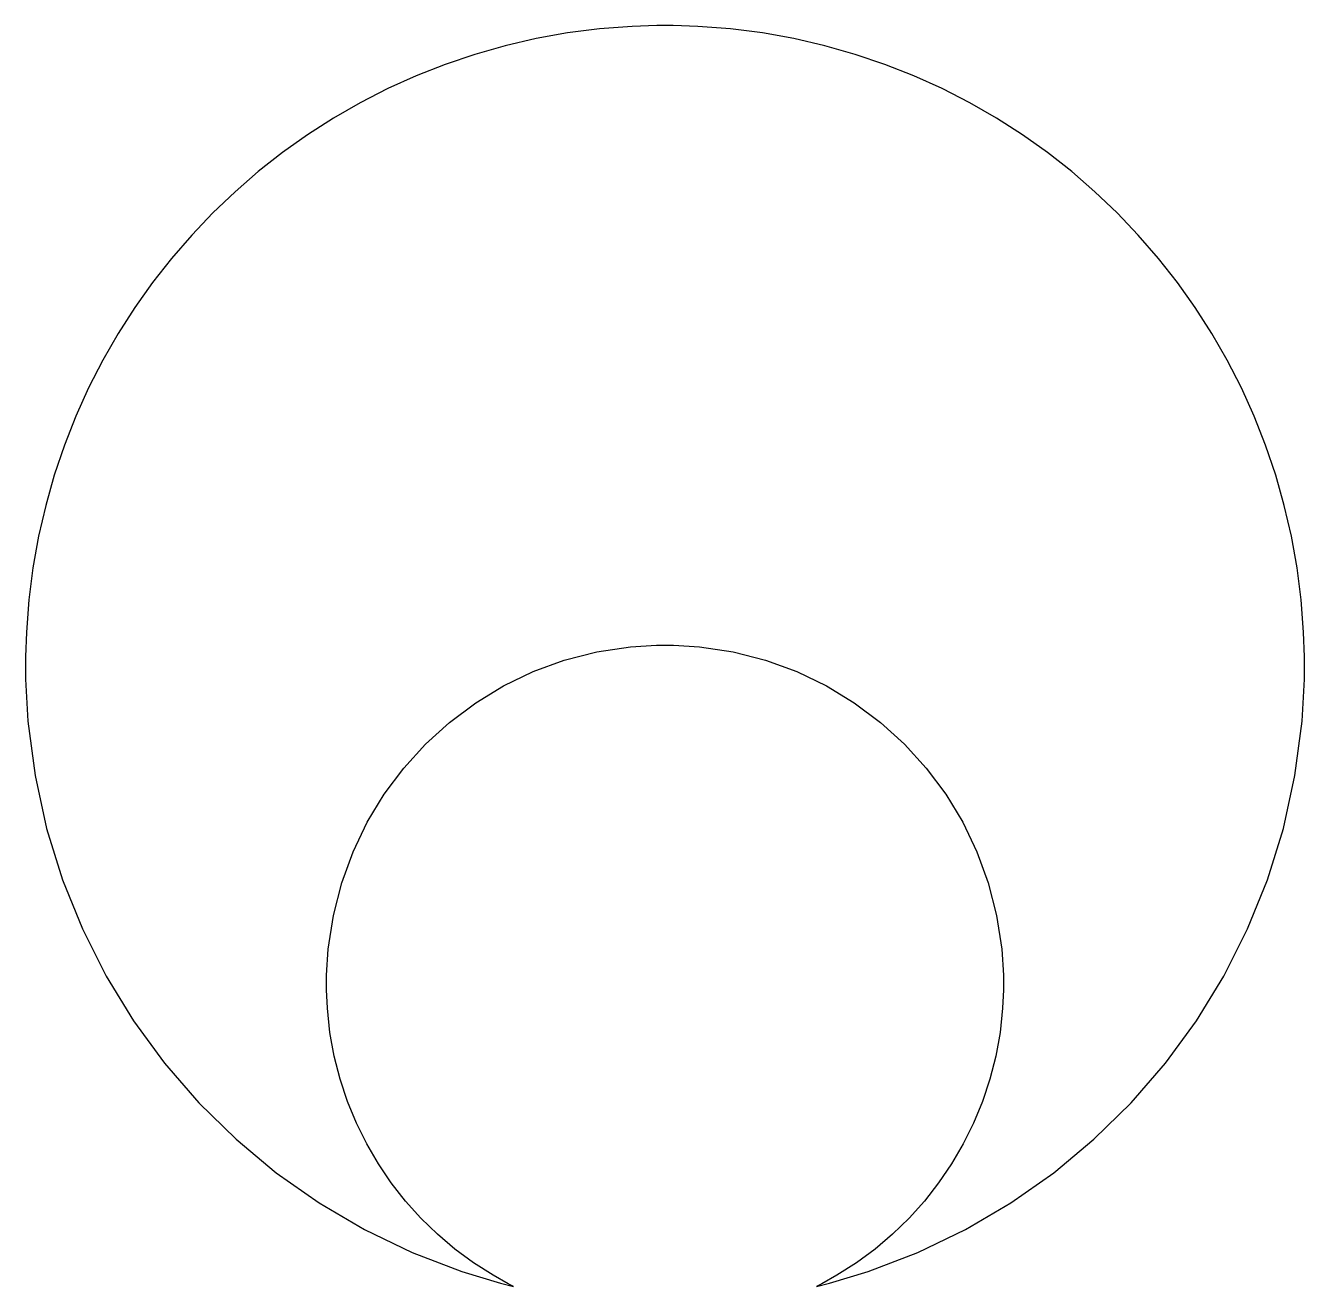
# Model space of a CAD drawing. Extents: x 0 to 13.9, y 0 to 13.7.
import ezdxf

# ---------------------------------------------------------------- set-up
doc = ezdxf.new("R2010")
doc.units = 0
doc.layers.get('0').update_dxf_attribs({"linetype": 'CONTINUOUS'})

msp = doc.modelspace()

# ---------------------------------------------------------------- linework, layer by layer
at = {"color": 0}
msp.add_lwpolyline([(5.32081, 0), (5.26426, 0.028375), (5.09868, 0.121202), (4.88612, 0.256782), (4.68375, 0.406088), (4.49224, 0.568576), (4.31222, 0.743435), (4.14442, 0.930122), (3.98947, 1.12798), (3.84804, 1.33626), (3.72076, 1.55436), (3.60829, 1.78168), (3.51133, 2.01747), (3.4305, 2.26112), (3.36649, 2.51193), (3.31993, 2.76932), (3.29156, 3.03261), (3.28196, 3.23394), (3.28196, 3.30106), (3.28196, 3.39546), (3.301, 3.67865), (3.35693, 4.04525), (3.44792, 4.39914), (3.5721, 4.73839), (3.7276, 5.06119), (3.9126, 5.36567), (4.12517, 5.6499), (4.3635, 5.91217), (4.62571, 6.1505), (4.91, 6.36307), (5.21442, 6.54801), (5.53722, 6.7035), (5.87646, 6.82769), (6.23036, 6.91868), (6.597, 6.97461), (6.88015, 6.99365), (6.97456, 6.99365), (7.0689, 6.99365), (7.35211, 6.97461), (7.71875, 6.91868), (8.0726, 6.82769), (8.41189, 6.7035), (8.73465, 6.54801), (9.03911, 6.36307), (9.3234, 6.1505), (9.58561, 5.91217), (9.82394, 5.6499), (10.0365, 5.36567), (10.2215, 5.06119), (10.377, 4.73839), (10.5012, 4.39914), (10.5922, 4.04525), (10.6481, 3.67865), (10.6672, 3.39546), (10.6672, 3.30106), (10.6672, 3.23394), (10.6576, 3.03261), (10.6292, 2.76932), (10.5826, 2.51193), (10.5186, 2.26112), (10.4378, 2.01747), (10.3408, 1.78168), (10.2283, 1.55436), (10.1011, 1.33626), (9.95958, 1.12798), (9.80464, 0.930122), (9.63683, 0.743435), (9.45688, 0.568576), (9.26535, 0.406088), (9.06299, 0.256782), (8.85042, 0.121202), (8.68479, 0.028375), (8.62831, 0), (8.77046, 0.034614), (9.19119, 0.162435), (9.73351, 0.369683), (10.2531, 0.619683), (10.7477, 0.910157), (11.2153, 1.23909), (11.6536, 1.60422), (12.0604, 2.00347), (12.4337, 2.43457), (12.7711, 2.89551), (13.0706, 3.38396), (13.33, 3.89789), (13.5471, 4.43506), (13.7197, 4.99338), (13.8458, 5.57069), (13.9229, 6.16476), (13.9492, 6.62131), (13.9492, 6.77344), (13.9492, 6.86317), (13.94, 7.13238), (13.9132, 7.4866), (13.8688, 7.83561), (13.8075, 8.1791), (13.7295, 8.5165), (13.6356, 8.8475), (13.5259, 9.17156), (13.401, 9.48828), (13.2613, 9.79725), (13.1073, 10.098), (12.9394, 10.39), (12.758, 10.673), (12.5635, 10.9465), (12.3564, 11.21), (12.1373, 11.463), (11.9063, 11.7052), (11.6641, 11.9362), (11.411, 12.1554), (11.1475, 12.3625), (10.8741, 12.5569), (10.5911, 12.7383), (10.299, 12.9063), (9.99832, 13.0603), (9.68935, 13.2), (9.37261, 13.3249), (9.04856, 13.4345), (8.71756, 13.5285), (8.38015, 13.6064), (8.03668, 13.6677), (7.68767, 13.7121), (7.33344, 13.739), (7.06424, 13.748), (6.97456, 13.748), (6.88482, 13.748), (6.61561, 13.739), (6.26139, 13.7121), (5.91238, 13.6677), (5.5689, 13.6064), (5.2315, 13.5285), (4.9005, 13.4345), (4.57644, 13.3249), (4.25971, 13.2), (3.95079, 13.0603), (3.65007, 12.9063), (3.35796, 12.7383), (3.07497, 12.5569), (2.80154, 12.3625), (2.53808, 12.1554), (2.285, 11.9362), (2.04275, 11.7052), (1.81185, 11.463), (1.59261, 11.21), (1.38558, 10.9465), (1.19113, 10.673), (1.00971, 10.39), (0.841743, 10.098), (0.687717, 9.79725), (0.548068, 9.48828), (0.423178, 9.17156), (0.313531, 8.8475), (0.219564, 8.5165), (0.141656, 8.1791), (0.080349, 7.83561), (0.03597, 7.4866), (0.00906, 7.13238), (0, 6.86317), (0, 6.77344), (0, 6.62125), (0.026204, 6.16471), (0.103353, 5.57064), (0.229383, 4.99338), (0.402018, 4.43506), (0.619086, 3.89785), (0.878472, 3.38396), (1.17801, 2.89546), (1.51546, 2.43457), (1.88867, 2.00347), (2.29551, 1.60422), (2.73378, 1.23909), (3.20133, 0.910157), (3.69596, 0.619629), (4.21556, 0.369683), (4.75786, 0.162435), (5.1786, 0.034614), (5.32081, 0)], close=True, dxfattribs=at)

doc.saveas('drawing.dxf')
